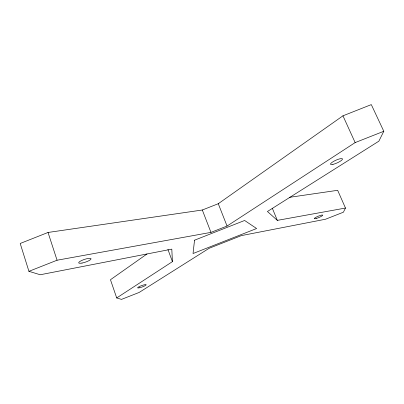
<?xml version="1.0" encoding="UTF-8"?>
<svg xmlns="http://www.w3.org/2000/svg" width="404" height="404" viewBox="0 0 404 404"><rect width="100%" height="100%" fill="white"/><g stroke="black" fill="none" stroke-linecap="round" stroke-linejoin="round"><path stroke-width="0.61" d="M289.633 197.309L337.663 190.314L345.476 208.05L343.395 212.211L325.543 219.226L241.39 235.603L209.115 248.298L139.133 292.456L121.483 299.389L116.7 297.94L110.464 279.725L146.955 254M116.7 297.94L172.417 261.641L171.806 249.142L40.218 274.75L28.931 271.326L20.2 243.471L48.036 232.462L202.318 210.009L218.276 203.717L342.961 115.817L371.301 104.611L383.8 131.28L378.856 141.183L267.433 211.494L277.331 220.377L345.476 208.05M28.931 271.326L57.065 260.221L210.959 232.381L227.053 226.048L355.151 142.587L383.8 131.28M342.961 115.817L355.151 142.587M272.362 208.333L277.331 220.377M218.276 203.717L227.053 226.048M202.318 210.009L210.959 232.381M167.933 249.445L172.417 261.641M48.036 232.462L57.065 260.221M194.531 240.198L193.041 253.53L256.611 228.528L244.622 220.478L194.531 240.198M81.997 263.065A6.54 1.464 -18.4 0 0 91.092 258.777A6.54 1.464 -18.4 0 0 81.537 260.545A6.54 1.464 -18.4 0 0 81.997 263.065M332.931 164.388A6.58 1.485 -24.2 0 0 342.506 159.227A6.58 1.485 -24.2 0 0 334.093 161.105A6.58 1.485 -24.2 0 0 332.931 164.388M139.622 287.749A4.535 0.732 -19.9 0 0 146.187 284.82A4.535 0.732 -19.9 0 0 139.956 286.284A4.535 0.732 -19.9 0 0 139.622 287.749M316.14 218.508A4.56 0.737 -22.7 0 0 322.725 215.236A4.56 0.737 -22.7 0 0 316.711 216.898A4.56 0.737 -22.7 0 0 316.14 218.508"/></g></svg>
